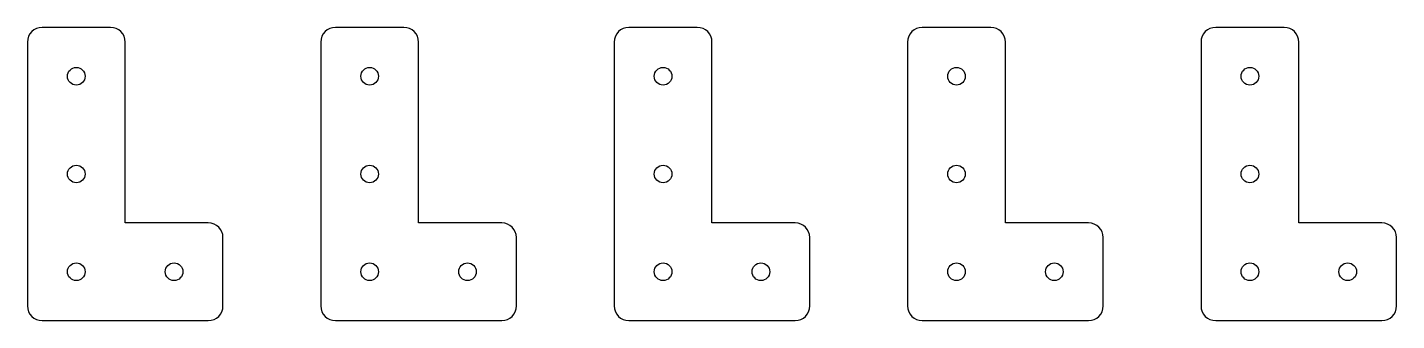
# Model space of a CAD drawing. Header units: millimetres. Extents: x -20 to 260, y -10 to 50.
import ezdxf

# ---------------------------------------------------------------- set-up
doc = ezdxf.new("R2010")
doc.units = ezdxf.units.MM

msp = doc.modelspace()

# ---------------------------------------------------------------- linework, layer by layer
at = {"color": 7, "linetype": 'Continuous', "lineweight": 25}
for p, q in [((-3, 50), (-17, 50)), ((57, 50), (43, 50)), ((117, 50), (103, 50)), ((177, 50), (163, 50)), ((237, 50), (223, 50)), ((-20, 47), (-20, -7)), ((0, 10), (0, 47)), ((40, 47), (40, -7)), ((60, 10), (60, 47)), ((100, 47), (100, -7)), ((120, 10), (120, 47)), ((160, 47), (160, -7)), ((180, 10), (180, 47)), ((220, 47), (220, -7)), ((240, 10), (240, 47)), ((17, 10), (0, 10)), ((77, 10), (60, 10)), ((137, 10), (120, 10)), ((197, 10), (180, 10)), ((257, 10), (240, 10)), ((20, -7), (20, 7)), ((80, -7), (80, 7)), ((140, -7), (140, 7)), ((200, -7), (200, 7)), ((260, -7), (260, 7)), ((-17, -10), (17, -10)), ((43, -10), (77, -10)), ((103, -10), (137, -10)), ((163, -10), (197, -10)), ((223, -10), (257, -10))]:
    msp.add_line(p, q, dxfattribs=at)
for centre in [(-10, 40), (50, 40), (110, 40), (170, 40), (230, 40), (-10, 20), (50, 20), (110, 20), (170, 20), (230, 20), (-10, 0), (10, 0), (50, 0), (70, 0), (110, 0), (130, 0), (170, 0), (190, 0), (230, 0), (250, 0)]:
    msp.add_circle(centre, 1.8, dxfattribs=at)
for centre, start, end in [((-17, 47), 90, 180), ((-3, 47), 0, 90), ((43, 47), 90, 180), ((57, 47), 0, 90), ((103, 47), 90, 180), ((117, 47), 0, 90), ((163, 47), 90, 180), ((177, 47), 0, 90), ((223, 47), 90, 180), ((237, 47), 0, 90), ((17, 7), 0, 90), ((77, 7), 0, 90), ((137, 7), 0, 90), ((197, 7), 0, 90), ((257, 7), 0, 90), ((-17, -7), 180, 270), ((17, -7), 270, 0), ((43, -7), 180, 270), ((77, -7), 270, 0), ((103, -7), 180, 270), ((137, -7), 270, 0), ((163, -7), 180, 270), ((197, -7), 270, 0), ((223, -7), 180, 270), ((257, -7), 270, 0)]:
    msp.add_arc(centre, 3, start, end, dxfattribs=at)

doc.saveas('drawing.dxf')
